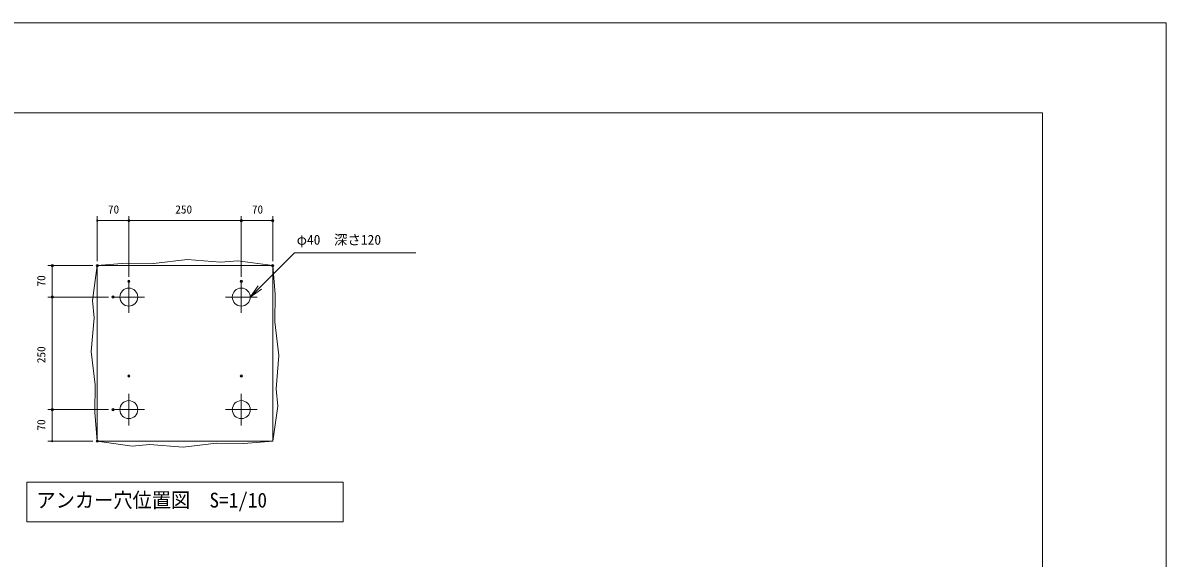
# Model space of a CAD drawing. Units: millimetres on the paper, scale 1:10. Extents: x 0 to 420, y 0 to 297.
# Drawn here: x 165.9 to 420, y 178.1 to 297 of the extents above; entities that cross this region are included whole.
import ezdxf
from ezdxf.enums import TextEntityAlignment as Align

# ---------------------------------------------------------------- set-up
doc = ezdxf.new("R2010")
doc.units = ezdxf.units.MM
doc.header["$PDMODE"] = 32
doc.header["$PDSIZE"] = 0.5
doc.linetypes.add('USER1', pattern=[50.8, 31.75, -6.35, 6.35, -6.35])
doc.layers.add('DEFPOINTS_2', color=7, linetype='Continuous', lineweight=13)
doc.layers.add('LY_2', color=7, linetype='Continuous', lineweight=18)
doc.styles.add('ＭＳ ゴシック', font='')
doc.styles.get('ＭＳ ゴシック').set_extended_font_data('MS Gothic')

# ---------------------------------------------------------------- blocks, each defined once
blk = doc.blocks.new('-000-_DOTSMALL')
at = {"color": 7, "linetype": 'Continuous', "lineweight": 13}
blk.add_circle((0, 0), 0.0625, dxfattribs=at)
blk.add_circle((0, 0), 0.0625, dxfattribs=at)

msp = doc.modelspace()

# ---------------------------------------------------------------- linework, layer by layer
at = {"layer": 'DEFPOINTS_2'}
for p, q in [((420, 297), (0, 297)), ((420, 0), (420, 297))]:
    msp.add_line(p, q, dxfattribs=at)
at = {"layer": 'LY_2', "lineweight": 13}
for p, q in [((392.5, 277), (27.5, 277)), ((392.5, 20), (392.5, 277)), ((194.957, 243.546), (202.385, 244.452)), ((202.385, 244.452), (209.812, 243.818)), ((209.812, 243.818), (213.707, 244.18)), ((213.707, 244.18), (221.447, 243.089)), ((181.355, 235.349), (182.447, 243.089)), ((182.447, 243.089), (188.889, 243.637)), ((188.889, 243.637), (194.957, 243.546)), ((221.447, 243.089), (221.995, 236.647)), ((221.995, 236.647), (221.904, 230.578)), ((181.718, 231.454), (181.355, 235.349)), ((181.084, 224.027), (181.718, 231.454)), ((221.904, 230.578), (222.81, 223.151)), ((181.989, 216.599), (181.084, 224.027)), ((222.81, 223.151), (222.176, 215.723)), ((181.899, 210.531), (181.989, 216.599)), ((222.176, 215.723), (222.538, 211.828)), ((222.538, 211.828), (221.447, 204.089)), ((182.447, 204.089), (181.899, 210.531)), ((190.186, 202.997), (182.447, 204.089)), ((194.081, 203.36), (190.186, 202.997)), ((201.509, 202.726), (194.081, 203.36)), ((208.936, 203.631), (201.509, 202.726)), ((215.005, 203.541), (208.936, 203.631)), ((221.447, 204.089), (215.005, 203.541))]:
    msp.add_line(p, q, dxfattribs=at)
at = {"layer": 'LY_2'}
for p, q in [((182.447, 244.089), (182.447, 254.089)), ((182.447, 253.089), (189.447, 253.089)), ((189.447, 240.589), (189.447, 254.089)), ((189.447, 253.089), (214.447, 253.089)), ((214.447, 240.589), (214.447, 254.089)), ((214.447, 253.089), (221.447, 253.089)), ((221.447, 244.089), (221.447, 254.089)), ((216.447, 236.089), (226.273, 245.915)), ((226.273, 245.915), (253.273, 245.915)), ((181.447, 243.089), (171.447, 243.089)), ((172.447, 236.089), (172.447, 243.089)), ((182.447, 204.089), (182.447, 243.089)), ((182.447, 243.089), (221.447, 243.089)), ((221.447, 204.089), (221.447, 243.089)), ((216.447, 236.089), (218.215, 238.564)), ((216.447, 236.089), (218.568, 238.21)), ((218.922, 237.857), (216.447, 236.089)), ((184.947, 236.089), (171.447, 236.089)), ((172.447, 211.089), (172.447, 236.089)), ((184.947, 211.089), (171.447, 211.089)), ((172.447, 204.089), (172.447, 211.089)), ((181.447, 204.089), (171.447, 204.089)), ((182.447, 204.089), (221.447, 204.089)), ((166.797, 195.003), (166.797, 186.203)), ((237.097, 195.003), (166.797, 195.003)), ((237.097, 186.203), (237.097, 195.003)), ((166.797, 186.203), (237.097, 186.203))]:
    msp.add_line(p, q, dxfattribs=at)
at = {"layer": 'LY_2', "linetype": 'USER1'}
for p, q in [((189.447, 239.589), (189.447, 232.589)), ((214.447, 239.589), (214.447, 232.589)), ((192.947, 236.089), (185.947, 236.089)), ((217.947, 236.089), (210.947, 236.089)), ((189.447, 214.589), (189.447, 207.589)), ((214.447, 214.589), (214.447, 207.589)), ((192.947, 211.089), (185.947, 211.089)), ((217.947, 211.089), (210.947, 211.089))]:
    msp.add_line(p, q, dxfattribs=at)
at = {"layer": 'LY_2', "lineweight": 13}
for centre in [(189.447, 236.089), (214.447, 236.089), (189.447, 211.089), (214.447, 211.089)]:
    msp.add_circle(centre, 2, dxfattribs=at)
at = {"layer": 'LY_2'}
for p in [(189.447, 253.089), (214.447, 253.089), (221.447, 253.089), (172.447, 243.089), (182.447, 243.089), (182.447, 243.089), (221.447, 243.089), (189.447, 239.589), (214.447, 239.589), (172.447, 236.089), (172.447, 236.089), (185.947, 236.089), (189.447, 218.589), (214.447, 218.589), (172.447, 211.089), (172.447, 211.089), (185.947, 211.089), (182.447, 204.089)]:
    msp.add_point(p, dxfattribs=at)

# ---------------------------------------------------------------- block references
at = {"layer": 'LY_2', "xscale": 2.32, "yscale": 2.32}
for p, rotation in [((182.447, 253.089), 180), ((189.447, 253.089), 180), ((214.447, 253.089), 180), ((172.447, 243.089), 90), ((172.447, 236.089), 270), ((172.447, 236.089), 90), ((172.447, 211.089), 270), ((172.447, 211.089), 90), ((172.447, 204.089), 270)]:
    msp.add_blockref('-000-_DOTSMALL', p, dxfattribs=dict(at, rotation=rotation))
for p in [(189.447, 253.089), (214.447, 253.089), (221.447, 253.089)]:
    msp.add_blockref('-000-_DOTSMALL', p, dxfattribs=at)

# ---------------------------------------------------------------- texts
at = {"layer": 'LY_2', "style": 'ＭＳ ゴシック'}
for s, height, p in [('70', 1.833, (184.802, 254.089)), ('250', 1.833, (199.777, 254.089)), ('70', 1.833, (216.802, 254.089)), ('φ40\u3000深さ120', 2.199, (226.769, 247.065))]:
    msp.add_text(s, height=height, dxfattribs=at).set_placement(p, align=Align.BOTTOM_LEFT)
for s, p in [('70', (171.447, 238.444)), ('250', (171.447, 221.419)), ('70', (171.447, 206.444))]:
    msp.add_text(s, height=1.833, rotation=90, dxfattribs=at).set_placement(p, align=Align.BOTTOM_LEFT)
at = {"layer": 'LY_2', "style": 'ＭＳ ゴシック', "width": 0.95}
msp.add_text('アンカー穴位置図\u3000S=1/10', height=3.299, dxfattribs=at).set_placement((168.901, 188.353), align=Align.BOTTOM_LEFT)

doc.saveas('drawing.dxf')
